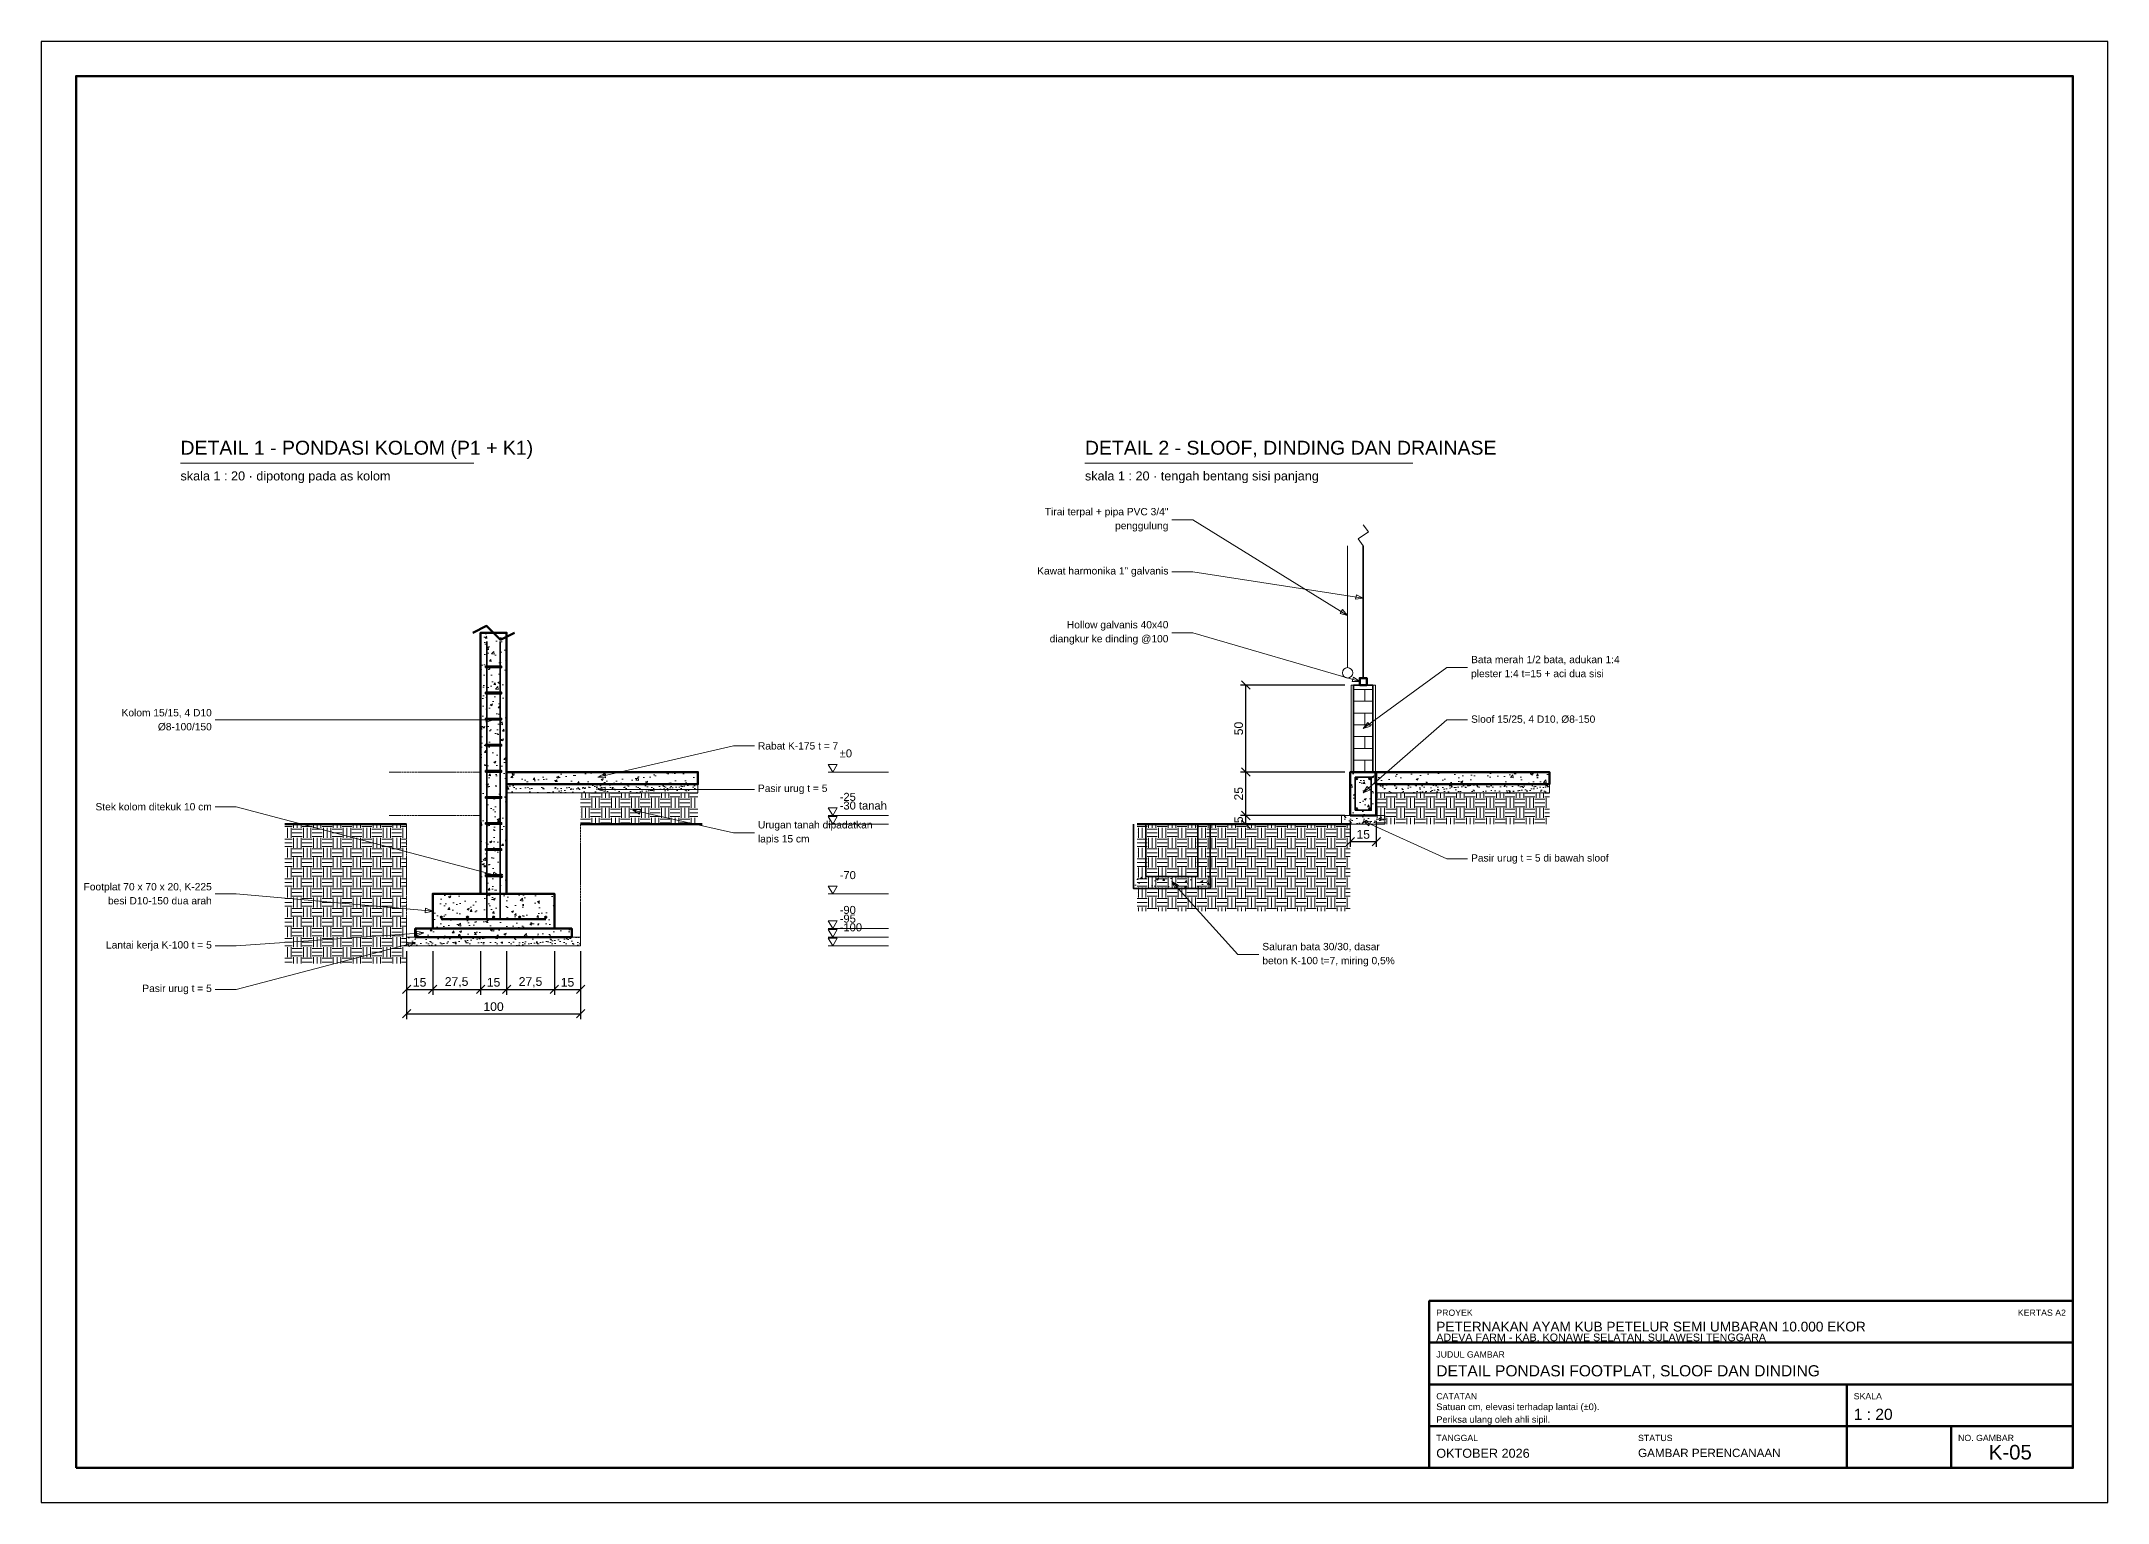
# Model space of a CAD drawing. Header units: centimetres. Extents: x 0 to 31918, y 0 to 4200.
# Drawn here: x 22790 to 23978, y 0 to 840 of the extents above; entities that cross this region are included whole.
import ezdxf
from ezdxf.enums import TextEntityAlignment as Align

# ---------------------------------------------------------------- set-up
doc = ezdxf.new("R2010")
doc.units = ezdxf.units.CM
doc.linetypes.add('DASHED', pattern=[1.524, 1.27, -0.254])
for name, color, linetype, lineweight in [('A-BESI', 1, 'CONTINUOUS', 35), ('A-DIM', 140, 'CONTINUOUS', 13), ('A-DINDING', 32, 'CONTINUOUS', 35), ('A-FRAME', 7, 'CONTINUOUS', 50), ('A-HATCH', 8, 'CONTINUOUS', 9), ('A-KAWAT', 94, 'CONTINUOUS', 13), ('A-PERABOT', 8, 'CONTINUOUS', 18), ('A-STRUKTUR', 7, 'CONTINUOUS', 50), ('A-TANAH', 34, 'CONTINUOUS', 18), ('A-TEKS', 7, 'CONTINUOUS', 18), ('A-TERSEMBUNYI', 8, 'DASHED', 13)]:
    doc.layers.add(name, color=color, linetype=linetype, lineweight=lineweight)
doc.styles.add('ARIAL', font='arial.ttf')
doc.dimstyles.new('D20', dxfattribs={"dimtxt": 5, "dimasz": 4, "dimexe": 3, "dimexo": 3, "dimgap": 1.6, "dimtad": 1, "dimdec": 1, "dimtxsty": 'ARIAL', "dimtsz": 2.4, "dimcen": 2.5, "dimclrd": 140, "dimclre": 140, "dimclrt": 250, "dimazin": 3, "dimtfac": 1, "dimtmove": 0, "dimatfit": 3})

msp = doc.modelspace()

# ---------------------------------------------------------------- hatches: boundary and pattern name
at = {"layer": 'A-BESI'}
h = msp.add_hatch(color=1, dxfattribs=at)
h.dxf.hatch_style = 1
edge = h.paths.add_edge_path()
edge.add_arc((23546.2, 416.2), 0.5, 0, 360)
h = msp.add_hatch(color=1, dxfattribs=at)
h.dxf.hatch_style = 1
edge = h.paths.add_edge_path()
edge.add_arc((23553.8, 416.2), 0.5, 0, 360)
h = msp.add_hatch(color=1, dxfattribs=at)
h.dxf.hatch_style = 1
edge = h.paths.add_edge_path()
edge.add_arc((23546.2, 398.8), 0.5, 0, 360)
h = msp.add_hatch(color=1, dxfattribs=at)
h.dxf.hatch_style = 1
edge = h.paths.add_edge_path()
edge.add_arc((23553.8, 398.8), 0.5, 0, 360)
h = msp.add_hatch(color=1, dxfattribs=at)
h.dxf.hatch_style = 1
edge = h.paths.add_edge_path()
edge.add_arc((23020, 336.5), 0.5, 0, 360)
h = msp.add_hatch(color=1, dxfattribs=at)
h.dxf.hatch_style = 1
edge = h.paths.add_edge_path()
edge.add_arc((23035, 336.5), 0.5, 0, 360)
h = msp.add_hatch(color=1, dxfattribs=at)
h.dxf.hatch_style = 1
edge = h.paths.add_edge_path()
edge.add_arc((23050, 336.5), 0.5, 0, 360)
h = msp.add_hatch(color=1, dxfattribs=at)
h.dxf.hatch_style = 1
edge = h.paths.add_edge_path()
edge.add_arc((23065, 336.5), 0.5, 0, 360)
h = msp.add_hatch(color=1, dxfattribs=at)
h.dxf.hatch_style = 1
edge = h.paths.add_edge_path()
edge.add_arc((23080, 336.5), 0.5, 0, 360)
at = {"layer": 'A-HATCH'}
h = msp.add_hatch(dxfattribs=at)
h.set_pattern_fill('AR-CONC', scale=0.07)
h.paths.add_polyline_path([(23042.5, 350), (23057.5, 350), (23057.5, 500), (23042.5, 500)])
h = msp.add_hatch(dxfattribs=at)
h.set_pattern_fill('AR-BRSTD', scale=0.1)
h.paths.add_polyline_path([(23544.5, 420), (23555.5, 420), (23555.5, 470), (23544.5, 470)])
h = msp.add_hatch(dxfattribs=at)
h.set_pattern_fill('AR-CONC', scale=0.07)
h.paths.add_polyline_path([(23057.5, 413), (23167.5, 413), (23167.5, 420), (23057.5, 420)])
h = msp.add_hatch(dxfattribs=at)
h.set_pattern_fill('AR-CONC', scale=0.07)
h.paths.add_polyline_path([(23542.5, 395), (23557.5, 395), (23557.5, 420), (23542.5, 420)])
h = msp.add_hatch(dxfattribs=at)
h.set_pattern_fill('AR-CONC', scale=0.07)
h.paths.add_polyline_path([(23557, 413), (23657, 413), (23657, 420), (23557, 420)])
h = msp.add_hatch(dxfattribs=at)
h.set_pattern_fill('AR-SAND', scale=0.1)
h.paths.add_polyline_path([(23057.5, 408), (23167.5, 408), (23167.5, 413), (23057.5, 413)])
h = msp.add_hatch(dxfattribs=at)
h.set_pattern_fill('EARTH', scale=0.9)
h.paths.add_polyline_path([(23100, 390), (23167.5, 390), (23167.5, 408), (23100, 408)])
h = msp.add_hatch(dxfattribs=at)
h.set_pattern_fill('AR-SAND', scale=0.1)
h.paths.add_polyline_path([(23557, 408), (23657, 408), (23657, 413), (23557, 413)])
h = msp.add_hatch(dxfattribs=at)
h.set_pattern_fill('EARTH', scale=0.9)
h.paths.add_polyline_path([(23557.5, 390), (23657, 390), (23657, 408), (23557.5, 408)])
h = msp.add_hatch(dxfattribs=at)
h.set_pattern_fill('AR-SAND', scale=0.1)
h.paths.add_polyline_path([(23537.5, 390), (23562.5, 390), (23562.5, 395), (23537.5, 395)])
h = msp.add_hatch(dxfattribs=at)
h.set_pattern_fill('EARTH', scale=0.9)
h.paths.add_polyline_path([(22930, 390), (23000, 390), (23000, 310), (22930, 310)])
h = msp.add_hatch(dxfattribs=at)
h.set_pattern_fill('EARTH', scale=0.9)
h.paths.add_polyline_path([(23420, 390), (23542.5, 390), (23542.5, 340), (23420, 340)])
h = msp.add_hatch(dxfattribs=at)
h.set_pattern_fill('AR-CONC', scale=0.07)
h.paths.add_polyline_path([(23418, 353), (23462, 353), (23462, 360), (23418, 360)])
h = msp.add_hatch(dxfattribs=at)
h.set_pattern_fill('AR-CONC', scale=0.07)
h.paths.add_polyline_path([(23015, 330), (23085, 330), (23085, 350), (23015, 350)])
h = msp.add_hatch(dxfattribs=at)
h.set_pattern_fill('AR-SAND', scale=0.1)
h.paths.add_polyline_path([(23000, 320), (23100, 320), (23100, 325), (23000, 325)])
h = msp.add_hatch(dxfattribs=at)
h.set_pattern_fill('AR-CONC', scale=0.07)
h.paths.add_polyline_path([(23005, 325), (23095, 325), (23095, 330), (23005, 330)])

# ---------------------------------------------------------------- linework, layer by layer
at = {"layer": 'A-BESI', "lineweight": 50}
msp.add_line((23020, 335.5), (23080, 335.5), dxfattribs=at)
at = {"layer": 'A-BESI', "lineweight": 35}
for points in [[(23046.2, 495), (23046.2, 335.5), (23036.2, 335.5)], [(23053.8, 495), (23053.8, 335.5), (23063.8, 335.5)]]:
    msp.add_lwpolyline(points, dxfattribs=at)
at = {"layer": 'A-BESI'}
for points in [[(23045.4, 480), (23054.6, 480), (23054.6, 480.8), (23045.4, 480.8)], [(23045.4, 465), (23054.6, 465), (23054.6, 465.8), (23045.4, 465.8)], [(23045.4, 450), (23054.6, 450), (23054.6, 450.8), (23045.4, 450.8)], [(23045.4, 435), (23054.6, 435), (23054.6, 435.8), (23045.4, 435.8)], [(23045.4, 420), (23054.6, 420), (23054.6, 420.8), (23045.4, 420.8)], [(23545.4, 398), (23554.6, 398), (23554.6, 417), (23545.4, 417)], [(23045.4, 405), (23054.6, 405), (23054.6, 405.8), (23045.4, 405.8)], [(23045.4, 390), (23054.6, 390), (23054.6, 390.8), (23045.4, 390.8)], [(23045.4, 375), (23054.6, 375), (23054.6, 375.8), (23045.4, 375.8)], [(23045.4, 360), (23054.6, 360), (23054.6, 360.8), (23045.4, 360.8)]]:
    msp.add_lwpolyline(points, close=True, dxfattribs=at)
for centre in [(23546.2, 416.2), (23553.8, 416.2), (23546.2, 398.8), (23553.8, 398.8), (23020, 336.5), (23035, 336.5), (23050, 336.5), (23065, 336.5), (23080, 336.5)]:
    msp.add_circle(centre, 0.5, dxfattribs=at)
at = {"layer": 'A-DIM'}
for p, q in [((23242.36, 420), (23277, 420)), ((23242.36, 395), (23277, 395)), ((23242.36, 390), (23277, 390)), ((23242.36, 350), (23277, 350)), ((23242.36, 330), (23277, 330)), ((23242.36, 325), (23277, 325)), ((23242.36, 320), (23277, 320))]:
    msp.add_line(p, q, dxfattribs=at)
for points in [[(23541, 510), (23452, 565), (23440, 565)], [(23550, 520), (23452, 535), (23440, 535)], [(23548, 472), (23452, 500), (23440, 500)], [(23550, 445), (23598, 480), (23610, 480)], [(23050, 450), (22902, 450), (22890, 450)], [(23550, 408), (23598, 450), (23610, 450)], [(23110, 417), (23188, 435), (23200, 435)], [(23110, 410), (23188, 410), (23200, 410)], [(23053.8, 360), (22902, 400), (22890, 400)], [(23130, 398), (23188, 385), (23200, 385)], [(23550, 392), (23598, 370), (23610, 370)], [(23440, 357), (23478, 315), (23490, 315)], [(23015, 340), (22902, 350), (22890, 350)], [(23010, 327.5), (22902, 320), (22890, 320)], [(23005, 322), (22902, 295), (22890, 295)]]:
    msp.add_lwpolyline(points, dxfattribs=at)
for points in [[(23541, 510), (23538.11, 513.32), (23536.74, 511.1)], [(23550, 520), (23546.04, 521.92), (23545.65, 519.35)], [(23548, 472), (23544.33, 474.43), (23543.6, 471.93)], [(23050, 450), (23045.8, 451.3), (23045.8, 448.7)], [(23550, 445), (23554.16, 446.43), (23552.63, 448.53)], [(23110, 417), (23114.39, 416.68), (23113.8, 419.21)], [(23245, 420), (23242.36, 424.4), (23247.64, 424.4)], [(23110, 410), (23114.2, 408.7), (23114.2, 411.3)], [(23550, 408), (23554.02, 409.79), (23552.31, 411.75)], [(23130, 398), (23133.82, 395.81), (23134.39, 398.35)], [(23245, 395), (23242.36, 399.4), (23247.64, 399.4)], [(23245, 390), (23242.36, 394.4), (23247.64, 394.4)], [(23550, 392), (23553.28, 389.07), (23554.36, 391.43)], [(23053.8, 360), (23050.07, 362.33), (23049.4, 359.81)], [(23440, 357), (23441.86, 353.01), (23443.78, 354.76)], [(23245, 350), (23242.36, 354.4), (23247.64, 354.4)], [(23015, 340), (23010.93, 341.67), (23010.7, 339.08)], [(23245, 330), (23242.36, 334.4), (23247.64, 334.4)], [(23005, 322), (23000.6, 322.19), (23001.26, 319.68)], [(23010, 327.5), (23005.72, 328.51), (23005.9, 325.91)], [(23245, 325), (23242.36, 329.4), (23247.64, 329.4)], [(23245, 320), (23242.36, 324.4), (23247.64, 324.4)]]:
    msp.add_lwpolyline(points, close=True, dxfattribs=at)
at = {"layer": 'A-DINDING'}
msp.add_lwpolyline([(23544.5, 420), (23555.5, 420), (23555.5, 470), (23544.5, 470)], close=True, dxfattribs=at)
for points in [[(23418, 390), (23418, 353), (23462, 353), (23462, 390)], [(23425, 390), (23425, 360), (23455, 360), (23455, 390)]]:
    msp.add_lwpolyline(points, dxfattribs=at)
at = {"layer": 'A-FRAME'}
for p, q in [((23588, 92), (23958, 92)), ((23588, 68), (23958, 68)), ((23828, 20), (23828, 68)), ((23588, 44), (23958, 44)), ((23888, 20), (23888, 44))]:
    msp.add_line(p, q, dxfattribs=at)
at = {"layer": 'A-FRAME', "lineweight": 25}
msp.add_lwpolyline([(22790, 0), (23978, 0), (23978, 840), (22790, 840)], close=True, dxfattribs=at)
at = {"layer": 'A-FRAME'}
for points in [[(22810, 20), (23958, 20), (23958, 820), (22810, 820)], [(23588, 20), (23958, 20), (23958, 116), (23588, 116)]]:
    msp.add_lwpolyline(points, close=True, dxfattribs=at)
at = {"layer": 'A-HATCH'}
for points in [[(23543, 420), (23544.5, 420), (23544.5, 470), (23543, 470)], [(23555.5, 420), (23557, 420), (23557, 470), (23555.5, 470)], [(23057.5, 408), (23167.5, 408), (23167.5, 413), (23057.5, 413)], [(23557, 408), (23657, 408), (23657, 413), (23557, 413)], [(23537.5, 390), (23562.5, 390), (23562.5, 395), (23537.5, 395)], [(23000, 320), (23100, 320), (23100, 325), (23000, 325)]]:
    msp.add_lwpolyline(points, close=True, dxfattribs=at)
at = {"layer": 'A-KAWAT', "lineweight": 35}
msp.add_line((23550, 474), (23550, 550), dxfattribs=at)
at = {"layer": 'A-KAWAT'}
msp.add_lwpolyline([(23550, 550), (23547, 554), (23553, 558), (23550, 562)], dxfattribs=at)
at = {"layer": 'A-PERABOT'}
msp.add_line((23541, 480), (23541, 550), dxfattribs=at)
msp.add_circle((23541, 477), 3, dxfattribs=at)
at = {"layer": 'A-STRUKTUR'}
msp.add_lwpolyline([(23038, 500), (23046, 504), (23054, 496), (23062, 500)], dxfattribs=at)
for points in [[(23042.5, 350), (23057.5, 350), (23057.5, 500), (23042.5, 500)], [(23548, 470), (23552, 470), (23552, 474), (23548, 474)], [(23057.5, 413), (23167.5, 413), (23167.5, 420), (23057.5, 420)], [(23542.5, 395), (23557.5, 395), (23557.5, 420), (23542.5, 420)], [(23557, 413), (23657, 413), (23657, 420), (23557, 420)], [(23015, 330), (23085, 330), (23085, 350), (23015, 350)], [(23005, 325), (23095, 325), (23095, 330), (23005, 330)]]:
    msp.add_lwpolyline(points, close=True, dxfattribs=at)
at = {"layer": 'A-TANAH', "lineweight": 50}
for p, q in [((22930, 390), (23000, 390)), ((23100, 390), (23170, 390)), ((23420, 390), (23542.5, 390))]:
    msp.add_line(p, q, dxfattribs=at)
at = {"layer": 'A-TEKS'}
for p, q in [((22870, 597.6), (23038.64, 597.6)), ((23390, 597.6), (23578.48, 597.6))]:
    msp.add_line(p, q, dxfattribs=at)
at = {"layer": 'A-TERSEMBUNYI'}
for points in [[(23042.5, 420), (22990, 420)], [(23042.5, 395), (22990, 395)], [(23000, 390), (23000, 320), (23100, 320), (23100, 390)]]:
    msp.add_lwpolyline(points, dxfattribs=at)

# ---------------------------------------------------------------- texts
at = {"layer": 'A-TEKS', "style": 'ARIAL'}
for s, height, p in [('DETAIL 1 - PONDASI KOLOM (P1 + K1)', 8, (22870, 600)), ('DETAIL 2 - SLOOF, DINDING DAN DRAINASE', 8, (23390, 600)), ('±0', 4.6, (23249, 427.04)), ('-25', 4.6, (23249, 402.04)), ('-30 tanah', 4.6, (23249, 397.04)), ('-70', 4.6, (23249, 357.04)), ('-90', 4.6, (23249, 337.04)), ('-95', 4.6, (23249, 332.04)), ('-100', 4.6, (23249, 327.04))]:
    msp.add_text(s, height=height, dxfattribs=at).set_placement(p, align=Align.BOTTOM_LEFT)
for s, height, p in [('skala 1 : 20 · dipotong pada as kolom', 5.2, (22870, 592.8)), ('skala 1 : 20 · tengah bentang sisi panjang', 5.2, (23390, 592.8)), ('PROYEK', 3.6, (23592, 111)), ('ADEVA FARM - KAB. KONAWE SELATAN, SULAWESI TENGGARA', 4.4, (23592, 97.2)), ('PETERNAKAN AYAM KUB PETELUR SEMI UMBARAN 10.000 EKOR', 5.6, (23592, 104)), ('JUDUL GAMBAR', 3.6, (23592, 87)), ('DETAIL PONDASI FOOTPLAT, SLOOF DAN DINDING', 6.4, (23592, 79)), ('CATATAN', 3.6, (23592, 63)), ('SKALA', 3.6, (23832, 63)), ('1 : 20', 6.4, (23832, 54)), ('TANGGAL', 3.6, (23592, 39)), ('STATUS', 3.6, (23708, 39)), ('NO. GAMBAR', 3.6, (23892, 39)), ('OKTOBER 2026', 5.2, (23592, 31)), ('GAMBAR PERENCANAAN', 4.8, (23708, 31))]:
    msp.add_text(s, height=height, dxfattribs=at).set_placement(p, align=Align.TOP_LEFT)
msp.add_text('KERTAS A2', height=3.6, dxfattribs=at).set_placement((23954, 111), align=Align.TOP_RIGHT)
msp.add_text('K-05', height=8.4, dxfattribs=at).set_placement((23922, 29), align=Align.MIDDLE_CENTER)
at = {"layer": 'A-TEKS', "line_spacing_factor": 1.15, "style": 'ARIAL'}
for s, insert, char_height, attachment_point in [('Tirai terpal + pipa PVC 3/4"\\Ppenggulung', (23438, 565), 4.2, 6), ('Kawat harmonika 1" galvanis', (23438, 535), 4.2, 6), ('Hollow galvanis 40x40\\Pdiangkur ke dinding @100', (23438, 500), 4.2, 6), ('Bata merah 1/2 bata, adukan 1:4\\Pplester 1:4 t=15 + aci dua sisi', (23612, 480), 4.2, 4), ('Kolom 15/15, 4 D10\\PØ8-100/150', (22888, 450), 4.2, 6), ('Sloof 15/25, 4 D10, Ø8-150', (23612, 450), 4.2, 4), ('Rabat K-175 t = 7', (23202, 435), 4.2, 4), ('Pasir urug t = 5', (23202, 410), 4.2, 4), ('Stek kolom ditekuk 10 cm', (22888, 400), 4.2, 6), ('Urugan tanah dipadatkan\\Plapis 15 cm', (23202, 385), 4.2, 4), ('Pasir urug t = 5 di bawah sloof', (23612, 370), 4.2, 4), ('Footplat 70 x 70 x 20, K-225\\Pbesi D10-150 dua arah', (22888, 350), 4.2, 6), ('Lantai kerja K-100 t = 5', (22888, 320), 4.2, 6), ('Saluran bata 30/30, dasar\\Pbeton K-100 t=7, miring 0,5%', (23492, 315), 4.2, 4), ('Pasir urug t = 5', (22888, 295), 4.2, 6), ('Satuan cm, elevasi terhadap lantai (±0).\\PPeriksa ulang oleh ahli sipil.', (23592, 57), 3.8, 1)]:
    msp.add_mtext(s, dxfattribs=dict(at, insert=insert, char_height=char_height, attachment_point=attachment_point))

# ---------------------------------------------------------------- dimensions: what is measured, and where the dimension line sits
at = {"layer": 'A-DIM'}
for base, p1, p2 in [((23482.5, 420), (23542.5, 420), (23542.5, 470)), ((23482.5, 395), (23542.5, 395), (23542.5, 420)), ((23482.5, 390), (23542.5, 390), (23542.5, 395))]:
    msp.add_linear_dim(base=base, p1=p1, p2=p2, angle=90, dimstyle='D20', dxfattribs=at).render()
for base, p1, p2 in [((23542.5, 380), (23542.5, 395), (23557.5, 395)), ((23000, 295), (23000, 320), (23015, 320)), ((23000, 281), (23000, 320), (23100, 320)), ((23015, 295), (23015, 320), (23042.5, 320)), ((23042.5, 295), (23042.5, 320), (23057.5, 320)), ((23057.5, 295), (23057.5, 320), (23085, 320)), ((23085, 295), (23085, 320), (23100, 320))]:
    msp.add_linear_dim(base=base, p1=p1, p2=p2, dimstyle='D20', dxfattribs=at).render()

doc.saveas('drawing.dxf')
